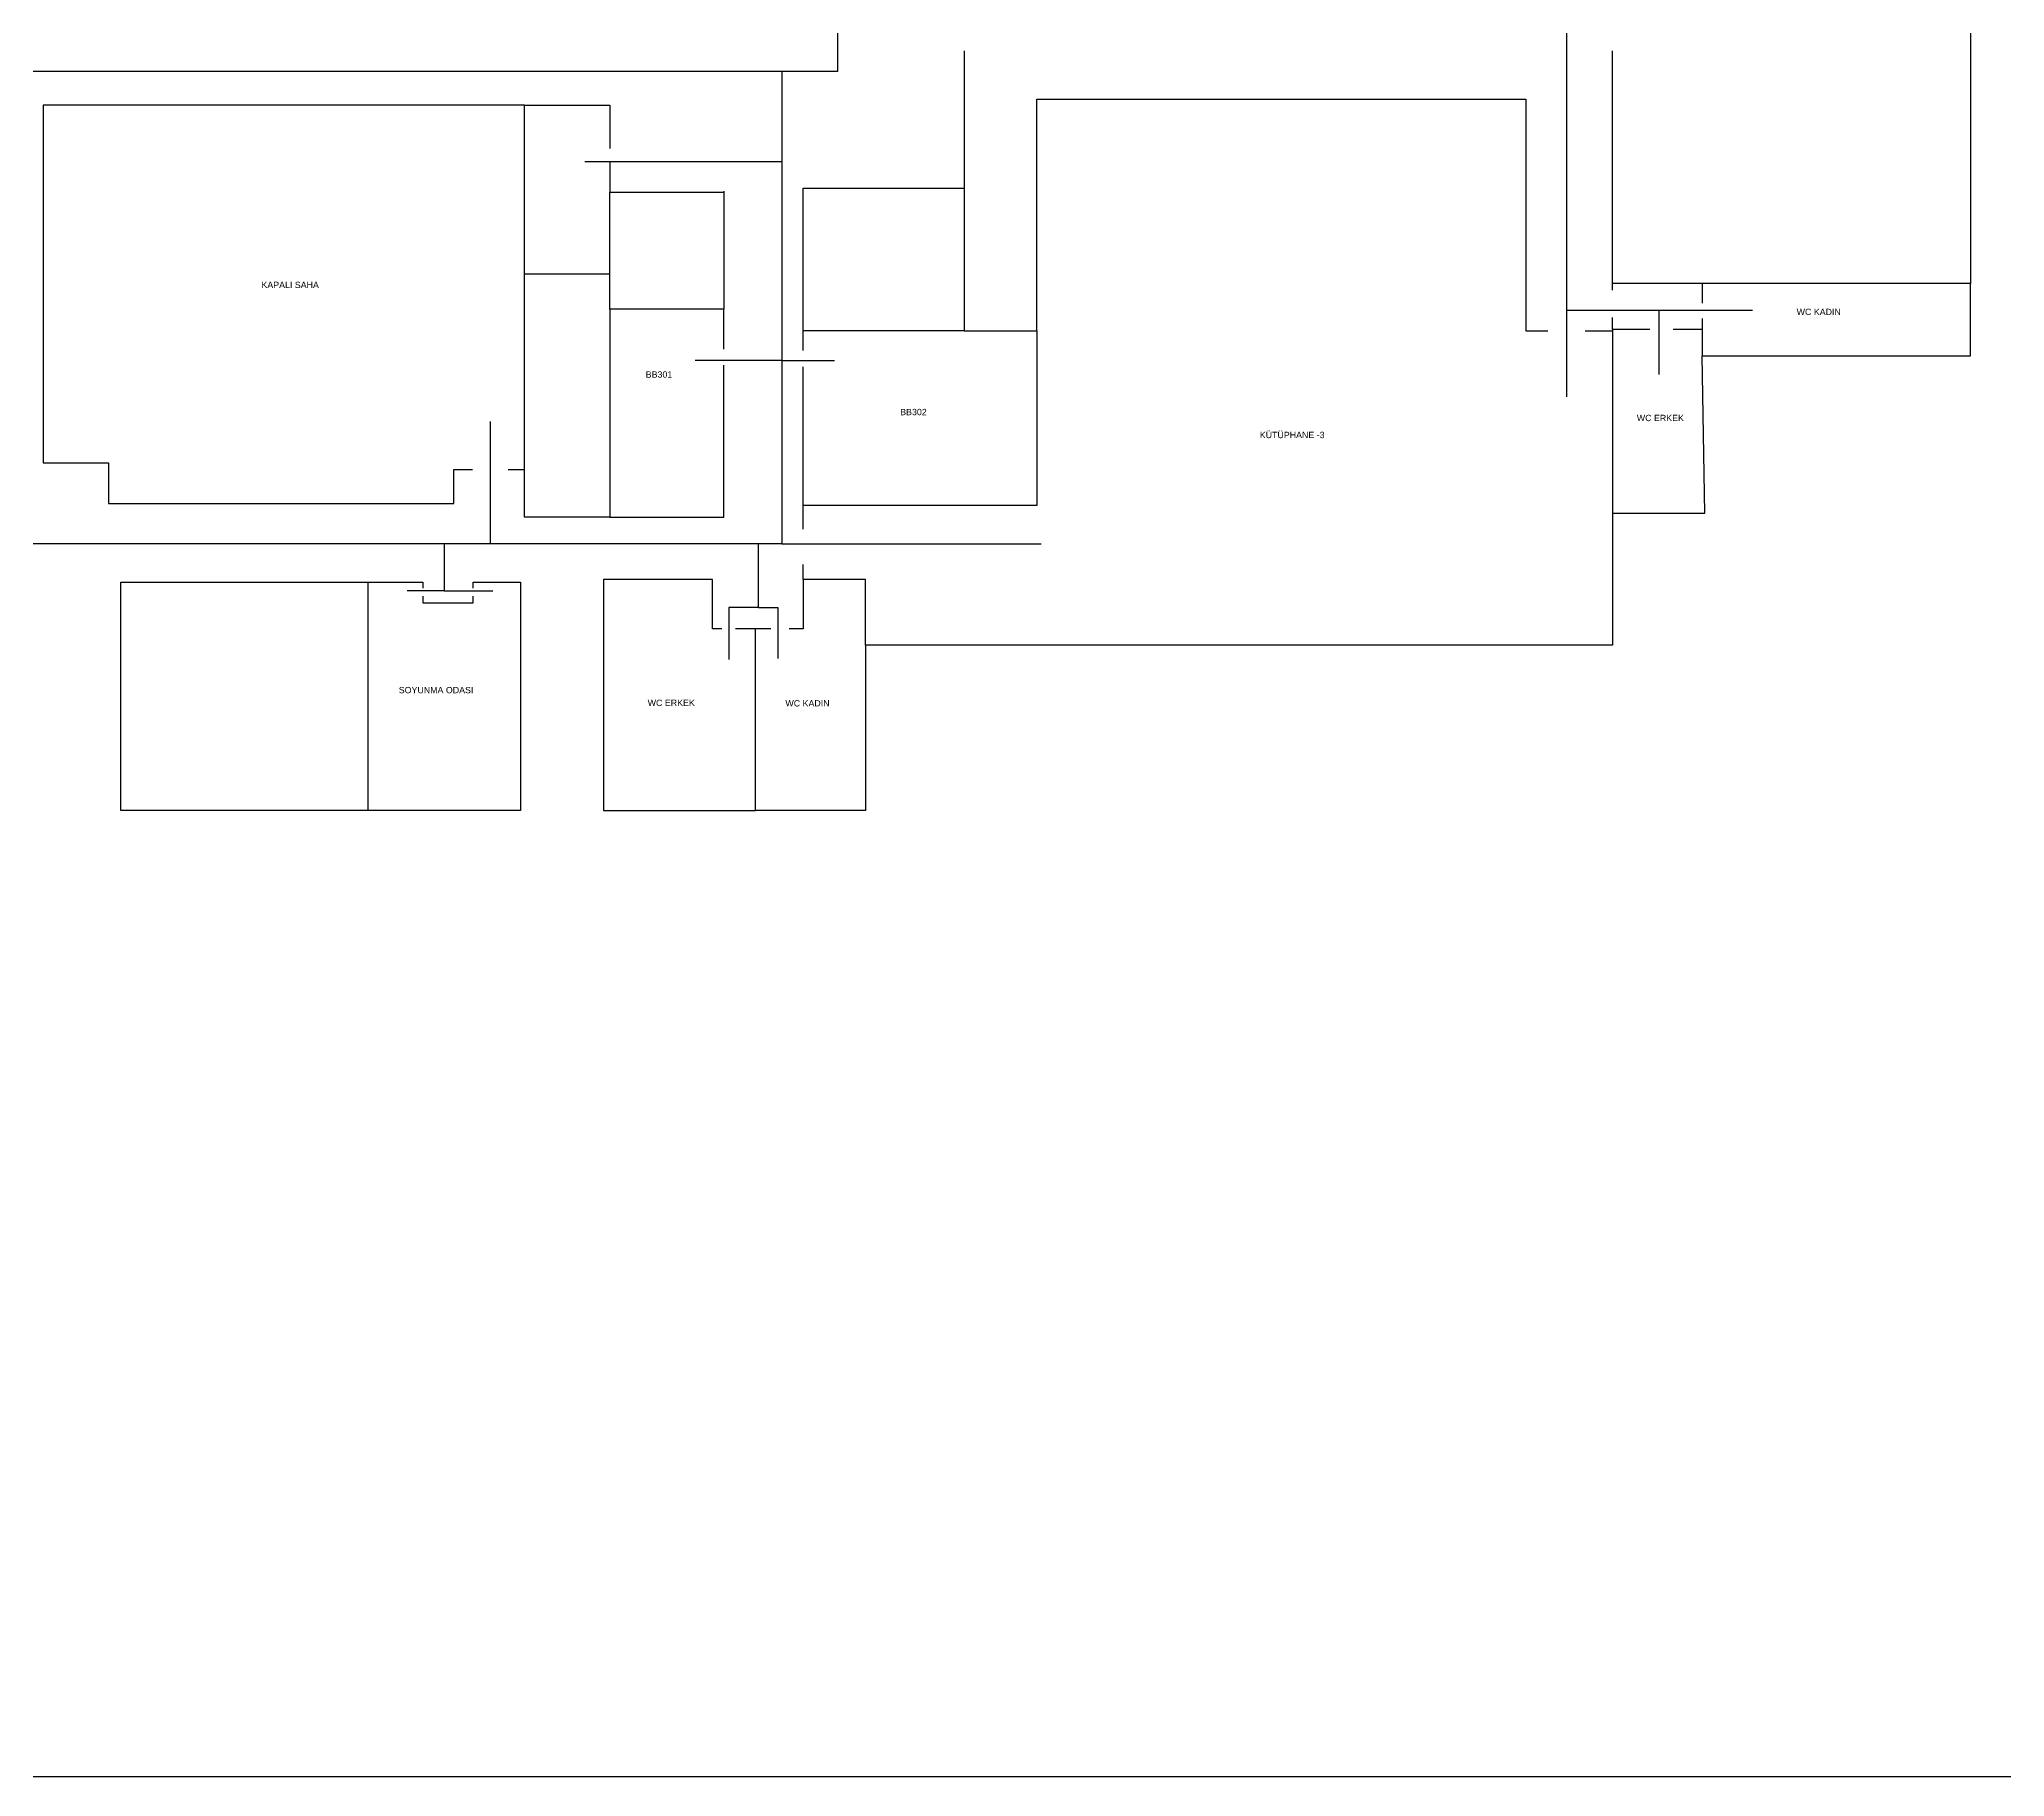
# Model space of a CAD drawing. Header units: metres. Extents: x 38813.5 to 38885.5, y 38458.2 to 38512.3.
# Drawn here: x 38829.9 to 38860.98, y 38458.23 to 38485.71 of the extents above; entities that cross this region are included whole.
import ezdxf

# ---------------------------------------------------------------- set-up
doc = ezdxf.new("R2010")
doc.units = ezdxf.units.M
doc.header["$MEASUREMENT"] = 0
for name, color, linetype in [('Paths', 70, 'Continuous'), ('Rooms', 10, 'Continuous'), ('Walls', 140, 'Continuous')]:
    doc.layers.add(name, color=color, linetype=linetype)
doc.styles.add('Annotative', font='arial.ttf')
picture_1 = doc.add_image_def('image1.jpeg', size_in_pixel=(1600, 1200))

msp = doc.modelspace()

# ---------------------------------------------------------------- linework, layer by layer
at = {"layer": 'Paths'}
for points in [[(38842.52, 38487.404), (38842.52, 38485.798), (38842.52, 38485.204), (38841.638, 38485.204), (38829.505, 38485.204), (38829.505, 38485.01), (38828.473, 38485.01)], [(38854.048, 38485.898), (38854.048, 38481.428), (38855.509, 38481.428), (38855.509, 38480.415)], [(38841.638, 38485.204), (38841.638, 38477.735), (38845.739, 38477.735)], [(38841.638, 38483.779), (38838.525, 38483.779)], [(38854.048, 38481.428), (38854.048, 38480.062)], [(38855.509, 38481.428), (38856.99, 38481.428)], [(38841.638, 38480.634), (38840.269, 38480.634)], [(38841.638, 38480.634), (38842.471, 38480.634)], [(38837.033, 38477.735), (38837.033, 38479.668)], [(38836.303, 38477.735), (38829.417, 38477.735), (38829.417, 38476.407)], [(38841.264, 38477.735), (38836.303, 38477.735), (38836.303, 38476.99)], [(38841.638, 38477.735), (38841.264, 38477.735), (38841.264, 38476.727), (38840.804, 38476.727), (38840.804, 38475.907)], [(38836.303, 38476.99), (38835.713, 38476.99)], [(38836.303, 38476.99), (38837.069, 38476.99)], [(38841.264, 38476.727), (38841.576, 38476.727), (38841.576, 38475.923)]]:
    msp.add_lwpolyline(points, dxfattribs=at)
at = {"layer": 'Walls'}
for points in [[(38860.435, 38503.926), (38860.435, 38481.85), (38856.193, 38481.85), (38856.193, 38481.541)], [(38844.526, 38485.531), (38844.526, 38481.104), (38845.674, 38481.104), (38845.674, 38484.77), (38853.407, 38484.77), (38853.407, 38481.104), (38853.752, 38481.104)], [(38854.775, 38481.746), (38854.775, 38485.531)], [(38837.572, 38484.672), (38829.96, 38484.672), (38829.96, 38479.014), (38830.994, 38479.014), (38830.994, 38478.374), (38836.453, 38478.374), (38836.453, 38478.91), (38836.746, 38478.91)], [(38838.918, 38478.154), (38837.572, 38478.154), (38837.572, 38484.672), (38838.918, 38484.672), (38838.918, 38483.986)], [(38838.918, 38483.768), (38838.918, 38483.297)], [(38840.721, 38483.313), (38840.721, 38481.446), (38838.918, 38481.446), (38838.918, 38483.297), (38840.721, 38483.297)], [(38841.975, 38480.793), (38841.975, 38483.358), (38844.526, 38483.358)], [(38837.572, 38482.003), (38838.918, 38482.003)], [(38856.193, 38481.85), (38854.775, 38481.85)], [(38856.193, 38481.3), (38856.193, 38480.707), (38860.435, 38480.707), (38860.435, 38481.85)], [(38838.918, 38481.446), (38838.918, 38478.154), (38840.721, 38478.154), (38840.721, 38480.562)], [(38840.721, 38480.814), (38840.721, 38481.446)], [(38854.775, 38481.127), (38854.775, 38481.315)], [(38855.365, 38481.127), (38854.775, 38481.127), (38854.775, 38478.22), (38856.237, 38478.22), (38856.193, 38480.707)], [(38856.193, 38481.127), (38855.736, 38481.127)], [(38844.526, 38481.104), (38841.975, 38481.104)], [(38845.674, 38481.104), (38845.674, 38478.338), (38841.975, 38478.338)], [(38854.346, 38481.104), (38854.775, 38481.104)], [(38841.975, 38477.968), (38841.975, 38480.535)], [(38837.311, 38478.91), (38837.572, 38478.91)], [(38854.775, 38478.22), (38854.775, 38476.133), (38842.964, 38476.133), (38842.964, 38477.169), (38841.975, 38477.169), (38841.975, 38477.407)], [(38831.186, 38473.516), (38831.186, 38477.13), (38835.093, 38477.13), (38835.093, 38473.516), (38831.186, 38473.516)], [(38835.093, 38477.13), (38835.964, 38477.13), (38835.964, 38477.032)], [(38836.76, 38477.032), (38836.76, 38477.13), (38837.507, 38477.13), (38837.507, 38473.516), (38835.093, 38473.516)], [(38840.546, 38477.168), (38838.822, 38477.168), (38838.822, 38473.516), (38841.223, 38473.516), (38841.223, 38476.39), (38840.906, 38476.39)], [(38840.69, 38476.39), (38840.546, 38476.39), (38840.546, 38477.168)], [(38841.975, 38477.169), (38841.975, 38476.39), (38841.758, 38476.39)], [(38835.964, 38476.906), (38835.964, 38476.803), (38836.76, 38476.803), (38836.76, 38476.906)], [(38841.467, 38476.39), (38841.223, 38476.39)], [(38842.964, 38476.133), (38842.964, 38473.516), (38841.223, 38473.516)]]:
    msp.add_lwpolyline(points, dxfattribs=at)

# ---------------------------------------------------------------- texts
at = {"layer": 'Rooms', "char_height": 0.1, "attachment_point": 1, "style": 'Annotative'}
for s, insert, width in [('KAPALI SAHA', (38833.411, 38481.88), 1.28535), ('WC KADIN\\P', (38857.688, 38481.453), 0.7196), ('BB{\\fArial|b0|i0|c178|p34;301}', (38839.488, 38480.463), 0.42193), ('BB302', (38843.512, 38479.869), 0.93512), ('WC ERKEK\\P', (38855.16, 38479.775), 0.78034), (' SOYUNMA ODASI', (38835.544, 38475.471), 1.54922), ('WC ERKEK', (38839.519, 38475.269), 0.78034), ('WC KADIN', (38841.697, 38475.262), 0.7196)]:
    msp.add_mtext(s, dxfattribs=dict(at, insert=insert, width=width))
at = {"layer": 'Rooms', "insert": (38849.198, 38479.506), "char_height": 0.1, "attachment_point": 1, "style": 'Annotative'}
msp.add_mtext('KÜTÜPHANE -3', dxfattribs=at)

# ---------------------------------------------------------------- pictures from other files: only their frames are drawn
at = {"layer": 'Rooms'}
image = msp.add_image(picture_1, insert=(38813.498, 38458.233), size_in_units=(72.034, 54.026), dxfattribs=at)
image.dxf.flags = 6

doc.saveas('drawing.dxf')
